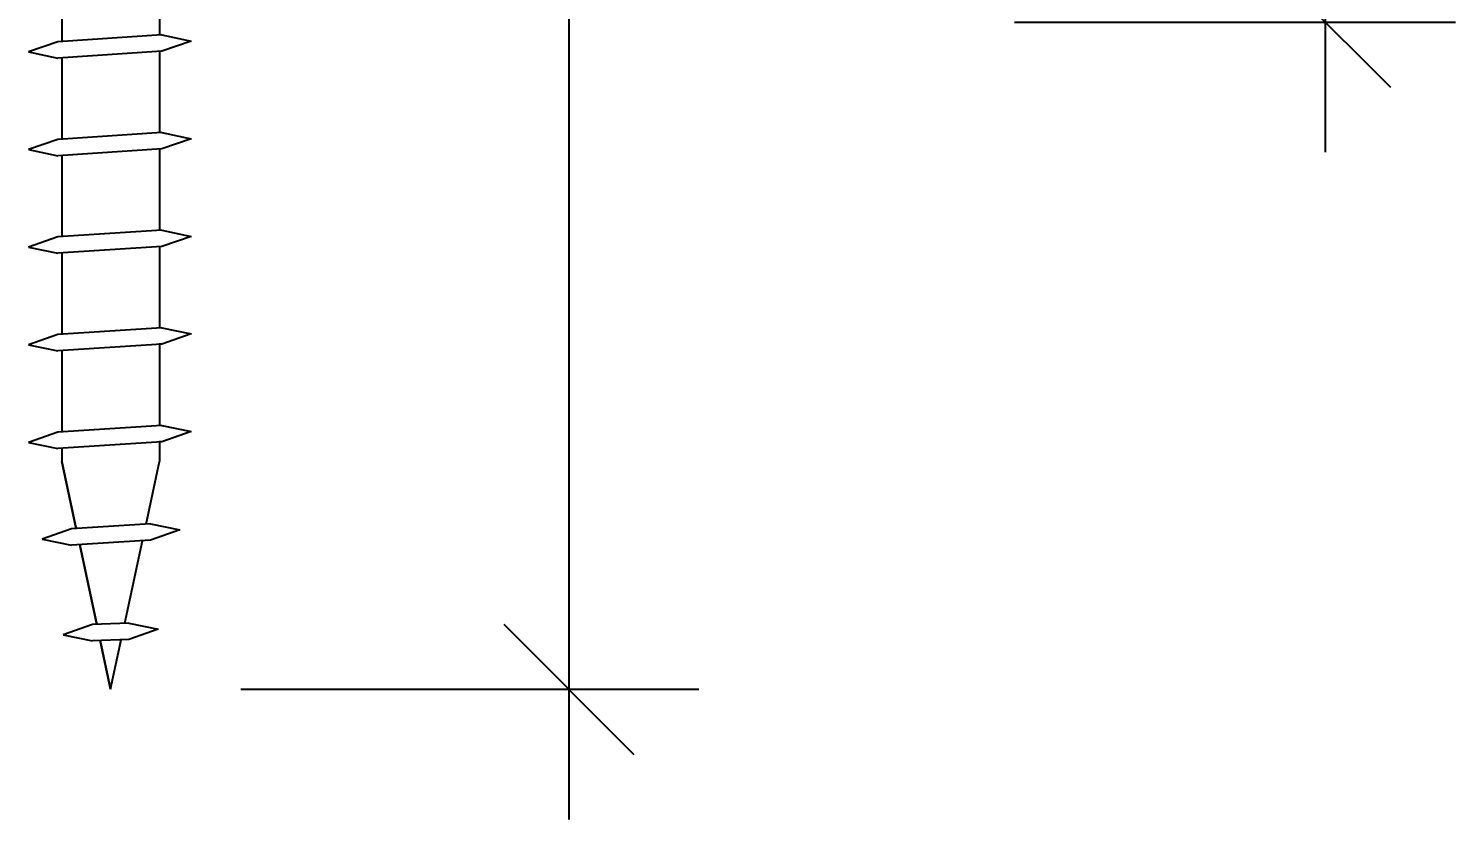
# Model space of a CAD drawing. Header units: millimetres. Extents: x 0 to 23312, y -3206 to 11448.
# Drawn here: x 6689.93 to 6733.79, y -2321.17 to -2296.87 of the extents above; entities that cross this region are included whole.
import ezdxf

# ---------------------------------------------------------------- set-up
doc = ezdxf.new("R2010")
doc.units = ezdxf.units.MM
doc.header["$LTSCALE"] = 10
doc.header["$PDMODE"] = 35
doc.layers.add('02 - Notes & Text', color=251, linetype='Continuous')
doc.layers.add('41 - Detail', color=7, linetype='Continuous')
doc.styles.add('1-2', font='romans.shx', dxfattribs={"width": 0.8, "height": 4})
doc.dimstyles.new('1-2', dxfattribs={"dimtxt": 4, "dimasz": 4, "dimexe": 4, "dimexo": 4, "dimgap": 4, "dimtad": 1, "dimdec": 0, "dimzin": 0, "dimdsep": 46, "dimtxsty": '1-2', "dimblk": 'OBLIQUE', "dimcen": 4, "dimdle": 4, "dimclrd": 251, "dimclre": 251, "dimclrt": 251, "dimadec": 0, "dimazin": 0, "dimtfac": 1, "dimtdec": 0, "dimtix": 1, "dimtmove": 1, "dimatfit": 3, "dimfxl": 1, "dimtolj": 1, "dimtzin": 0, "dimlwd": 25, "dimarcsym": 0})

# ---------------------------------------------------------------- blocks, each defined once
blk = doc.blocks.new('_Oblique')
at = {"color": 0, "linetype": 'ByBlock', "lineweight": -2}
blk.add_line((-0.5, -0.5), (0.5, 0.5), dxfattribs=at)
blk = doc.blocks.new('*D43')
at = {"layer": '02 - Notes & Text', "color": 251, "lineweight": 25, "ltscale": 10, "transparency": 16777216}
blk.add_line((6729.786, -2213.67), (6729.786, -2300.67), dxfattribs=at)
at = {"layer": '02 - Notes & Text', "color": 251, "lineweight": -2, "ltscale": 10, "transparency": 16777216}
for p, q in [((6720.233, -2217.67), (6733.786, -2217.67)), ((6720.233, -2296.67), (6733.786, -2296.67))]:
    blk.add_line(p, q, dxfattribs=at)
at = {"layer": 'Defpoints', "color": 0, "ltscale": 10, "transparency": 16777216}
for p in [(6716.233, -2217.67), (6716.233, -2296.67), (6729.786, -2296.67)]:
    blk.add_point(p, dxfattribs=at)
at = {"layer": '02 - Notes & Text', "color": 251, "lineweight": 25, "ltscale": 10, "transparency": 16777216, "xscale": 4, "yscale": 4, "zscale": 4}
for p, rotation in [((6729.786, -2217.67), 90), ((6729.786, -2296.67), 270)]:
    blk.add_blockref('_Oblique', p, dxfattribs=dict(at, rotation=rotation))
at = {"layer": '02 - Notes & Text', "color": 251, "ltscale": 10, "transparency": 16777216, "insert": (6723.786, -2257.17), "char_height": 4, "attachment_point": 5, "rotation": 90, "style": '1-2'}
blk.add_mtext('\\A1;79.0', dxfattribs=at)
blk = doc.blocks.new('*D44')
at = {"layer": '02 - Notes & Text', "color": 251, "lineweight": 25, "ltscale": 10, "transparency": 16777216}
blk.add_line((6706.535, -2213.671), (6706.535, -2321.171), dxfattribs=at)
at = {"layer": '02 - Notes & Text', "color": 251, "lineweight": -2, "ltscale": 10, "transparency": 16777216}
for p, q in [((6696.453, -2217.671), (6710.535, -2217.671)), ((6696.453, -2317.171), (6710.535, -2317.171))]:
    blk.add_line(p, q, dxfattribs=at)
at = {"layer": 'Defpoints', "color": 0, "ltscale": 10, "transparency": 16777216}
for p in [(6692.453, -2217.671), (6692.453, -2317.171), (6706.535, -2317.171)]:
    blk.add_point(p, dxfattribs=at)
at = {"layer": '02 - Notes & Text', "color": 251, "lineweight": 25, "ltscale": 10, "transparency": 16777216, "xscale": 4, "yscale": 4, "zscale": 4}
for p, rotation in [((6706.535, -2217.671), 90), ((6706.535, -2317.171), 270)]:
    blk.add_blockref('_Oblique', p, dxfattribs=dict(at, rotation=rotation))
at = {"layer": '02 - Notes & Text', "color": 251, "ltscale": 10, "transparency": 16777216, "insert": (6700.535, -2267.421), "char_height": 4, "attachment_point": 5, "rotation": 90, "style": '1-2'}
blk.add_mtext('\\A1;99.5', dxfattribs=at)

msp = doc.modelspace()

# ---------------------------------------------------------------- linework, layer by layer
at = {"layer": '41 - Detail', "color": 251}
for p, q in [((6693.955, -2294.57), (6693.955, -2297.069)), ((6693.955, -2294.57), (6693.955, -2297.069)), ((6693.955, -2294.57), (6693.955, -2297.069)), ((6693.955, -2294.57), (6693.955, -2297.069)), ((6690.955, -2294.767), (6690.955, -2297.266)), ((6690.955, -2294.767), (6690.955, -2297.266)), ((6690.955, -2294.767), (6690.955, -2297.266)), ((6690.955, -2294.767), (6690.955, -2297.266)), ((6694.029, -2297.065), (6690.829, -2297.273)), ((6694.029, -2297.065), (6690.829, -2297.273)), ((6694.029, -2297.065), (6690.829, -2297.273)), ((6694.029, -2297.065), (6690.829, -2297.273)), ((6694.029, -2297.065), (6694.929, -2297.253)), ((6694.029, -2297.065), (6694.929, -2297.253)), ((6694.029, -2297.065), (6694.929, -2297.253)), ((6694.029, -2297.065), (6694.929, -2297.253)), ((6690.829, -2297.273), (6689.929, -2297.587)), ((6690.829, -2297.273), (6689.929, -2297.587)), ((6690.829, -2297.273), (6689.929, -2297.587)), ((6690.829, -2297.273), (6689.929, -2297.587)), ((6689.929, -2297.587), (6690.829, -2297.774)), ((6689.929, -2297.587), (6690.829, -2297.774)), ((6689.929, -2297.587), (6690.829, -2297.774)), ((6689.929, -2297.587), (6690.829, -2297.774)), ((6694.029, -2297.566), (6690.829, -2297.774)), ((6694.029, -2297.566), (6690.829, -2297.774)), ((6694.029, -2297.566), (6690.829, -2297.774)), ((6694.029, -2297.566), (6690.829, -2297.774)), ((6694.029, -2297.566), (6693.945, -2297.571)), ((6694.029, -2297.566), (6693.945, -2297.571)), ((6694.029, -2297.566), (6693.945, -2297.571)), ((6694.029, -2297.566), (6693.945, -2297.571)), ((6693.955, -2297.57), (6693.955, -2300.069)), ((6693.955, -2297.57), (6693.955, -2300.069)), ((6693.955, -2297.57), (6693.955, -2300.069)), ((6693.955, -2297.57), (6693.955, -2300.069)), ((6694.929, -2297.253), (6694.029, -2297.566)), ((6694.929, -2297.253), (6694.029, -2297.566)), ((6694.929, -2297.253), (6694.029, -2297.566)), ((6694.929, -2297.253), (6694.029, -2297.566)), ((6690.955, -2297.767), (6690.955, -2300.266)), ((6690.955, -2297.767), (6690.955, -2300.266)), ((6690.955, -2297.767), (6690.955, -2300.266)), ((6690.955, -2297.767), (6690.955, -2300.266)), ((6690.829, -2300.273), (6689.929, -2300.587)), ((6690.829, -2300.273), (6689.929, -2300.587)), ((6690.829, -2300.273), (6689.929, -2300.587)), ((6690.829, -2300.273), (6689.929, -2300.587)), ((6694.029, -2300.065), (6690.829, -2300.273)), ((6694.029, -2300.065), (6690.829, -2300.273)), ((6694.029, -2300.065), (6690.829, -2300.273)), ((6694.029, -2300.065), (6690.829, -2300.273)), ((6694.029, -2300.065), (6694.929, -2300.253)), ((6694.029, -2300.065), (6694.929, -2300.253)), ((6694.029, -2300.065), (6694.929, -2300.253)), ((6694.029, -2300.065), (6694.929, -2300.253)), ((6694.929, -2300.253), (6694.029, -2300.566)), ((6694.929, -2300.253), (6694.029, -2300.566)), ((6694.929, -2300.253), (6694.029, -2300.566)), ((6694.929, -2300.253), (6694.029, -2300.566)), ((6689.929, -2300.587), (6690.829, -2300.774)), ((6689.929, -2300.587), (6690.829, -2300.774)), ((6689.929, -2300.587), (6690.829, -2300.774)), ((6689.929, -2300.587), (6690.829, -2300.774)), ((6694.029, -2300.566), (6690.829, -2300.774)), ((6694.029, -2300.566), (6690.829, -2300.774)), ((6694.029, -2300.566), (6690.829, -2300.774)), ((6694.029, -2300.566), (6690.829, -2300.774)), ((6694.029, -2300.566), (6693.945, -2300.571)), ((6694.029, -2300.566), (6693.945, -2300.571)), ((6694.029, -2300.566), (6693.945, -2300.571)), ((6694.029, -2300.566), (6693.945, -2300.571)), ((6693.955, -2300.57), (6693.955, -2303.069)), ((6693.955, -2300.57), (6693.955, -2303.069)), ((6693.955, -2300.57), (6693.955, -2303.069)), ((6693.955, -2300.57), (6693.955, -2303.069)), ((6690.955, -2300.767), (6690.955, -2303.266)), ((6690.955, -2300.767), (6690.955, -2303.266)), ((6690.955, -2300.767), (6690.955, -2303.266)), ((6690.955, -2300.767), (6690.955, -2303.266)), ((6690.829, -2303.273), (6689.929, -2303.587)), ((6690.829, -2303.273), (6689.929, -2303.587)), ((6690.829, -2303.273), (6689.929, -2303.587)), ((6690.829, -2303.273), (6689.929, -2303.587)), ((6694.029, -2303.065), (6690.829, -2303.273)), ((6694.029, -2303.065), (6690.829, -2303.273)), ((6694.029, -2303.065), (6690.829, -2303.273)), ((6694.029, -2303.065), (6690.829, -2303.273)), ((6694.029, -2303.065), (6694.929, -2303.253)), ((6694.029, -2303.065), (6694.929, -2303.253)), ((6694.029, -2303.065), (6694.929, -2303.253)), ((6694.029, -2303.065), (6694.929, -2303.253)), ((6694.929, -2303.253), (6694.029, -2303.566)), ((6694.929, -2303.253), (6694.029, -2303.566)), ((6694.929, -2303.253), (6694.029, -2303.566)), ((6694.929, -2303.253), (6694.029, -2303.566)), ((6689.929, -2303.587), (6690.829, -2303.774)), ((6689.929, -2303.587), (6690.829, -2303.774)), ((6689.929, -2303.587), (6690.829, -2303.774)), ((6689.929, -2303.587), (6690.829, -2303.774)), ((6694.029, -2303.566), (6690.829, -2303.774)), ((6694.029, -2303.566), (6690.829, -2303.774)), ((6694.029, -2303.566), (6690.829, -2303.774)), ((6694.029, -2303.566), (6690.829, -2303.774)), ((6690.955, -2303.767), (6690.955, -2306.266)), ((6690.955, -2303.767), (6690.955, -2306.266)), ((6690.955, -2303.767), (6690.955, -2306.266)), ((6690.955, -2303.767), (6690.955, -2306.266)), ((6694.029, -2303.566), (6693.945, -2303.571)), ((6694.029, -2303.566), (6693.945, -2303.571)), ((6694.029, -2303.566), (6693.945, -2303.571)), ((6694.029, -2303.566), (6693.945, -2303.571)), ((6693.955, -2303.57), (6693.955, -2306.069)), ((6693.955, -2303.57), (6693.955, -2306.069)), ((6693.955, -2303.57), (6693.955, -2306.069)), ((6693.955, -2303.57), (6693.955, -2306.069)), ((6690.829, -2306.273), (6689.929, -2306.587)), ((6690.829, -2306.273), (6689.929, -2306.587)), ((6690.829, -2306.273), (6689.929, -2306.587)), ((6690.829, -2306.273), (6689.929, -2306.587)), ((6690.829, -2306.273), (6689.929, -2306.587)), ((6690.829, -2306.273), (6689.929, -2306.587)), ((6694.029, -2306.065), (6690.829, -2306.273)), ((6694.029, -2306.065), (6690.829, -2306.273)), ((6694.029, -2306.065), (6690.829, -2306.273)), ((6694.029, -2306.065), (6690.829, -2306.273)), ((6694.029, -2306.065), (6690.829, -2306.273)), ((6694.029, -2306.065), (6690.829, -2306.273)), ((6694.029, -2306.065), (6694.929, -2306.253)), ((6694.029, -2306.065), (6694.929, -2306.253)), ((6694.029, -2306.065), (6694.929, -2306.253)), ((6694.029, -2306.065), (6694.929, -2306.253)), ((6694.029, -2306.065), (6694.929, -2306.253)), ((6694.029, -2306.065), (6694.929, -2306.253)), ((6694.929, -2306.253), (6694.029, -2306.566)), ((6694.929, -2306.253), (6694.029, -2306.566)), ((6694.929, -2306.253), (6694.029, -2306.566)), ((6694.929, -2306.253), (6694.029, -2306.566)), ((6694.929, -2306.253), (6694.029, -2306.566)), ((6694.929, -2306.253), (6694.029, -2306.566)), ((6689.929, -2306.587), (6690.829, -2306.774)), ((6689.929, -2306.587), (6690.829, -2306.774)), ((6689.929, -2306.587), (6690.829, -2306.774)), ((6689.929, -2306.587), (6690.829, -2306.774)), ((6689.929, -2306.587), (6690.829, -2306.774)), ((6689.929, -2306.587), (6690.829, -2306.774)), ((6694.029, -2306.566), (6690.829, -2306.774)), ((6694.029, -2306.566), (6690.829, -2306.774)), ((6694.029, -2306.566), (6690.829, -2306.774)), ((6694.029, -2306.566), (6690.829, -2306.774)), ((6694.029, -2306.566), (6690.829, -2306.774)), ((6694.029, -2306.566), (6690.829, -2306.774)), ((6690.955, -2306.767), (6690.955, -2309.266)), ((6690.955, -2306.767), (6690.955, -2309.266)), ((6690.955, -2306.767), (6690.955, -2309.266)), ((6690.955, -2306.767), (6690.955, -2309.266)), ((6690.955, -2306.767), (6690.955, -2309.266)), ((6690.955, -2306.767), (6690.955, -2309.266)), ((6694.029, -2306.566), (6693.945, -2306.571)), ((6694.029, -2306.566), (6693.945, -2306.571)), ((6694.029, -2306.566), (6693.945, -2306.571)), ((6694.029, -2306.566), (6693.945, -2306.571)), ((6694.029, -2306.566), (6693.945, -2306.571)), ((6694.029, -2306.566), (6693.945, -2306.571)), ((6693.955, -2306.57), (6693.955, -2309.069)), ((6693.955, -2306.57), (6693.955, -2309.069)), ((6693.955, -2306.57), (6693.955, -2309.069)), ((6693.955, -2306.57), (6693.955, -2309.069)), ((6693.955, -2306.57), (6693.955, -2309.069)), ((6693.955, -2306.57), (6693.955, -2309.069)), ((6694.029, -2309.065), (6690.829, -2309.273)), ((6694.029, -2309.065), (6690.829, -2309.273)), ((6694.029, -2309.065), (6690.829, -2309.273)), ((6694.029, -2309.065), (6690.829, -2309.273)), ((6694.029, -2309.065), (6694.929, -2309.253)), ((6694.029, -2309.065), (6694.929, -2309.253)), ((6694.029, -2309.065), (6694.929, -2309.253)), ((6694.029, -2309.065), (6694.929, -2309.253)), ((6690.829, -2309.273), (6689.929, -2309.587)), ((6690.829, -2309.273), (6689.929, -2309.587)), ((6690.829, -2309.273), (6689.929, -2309.587)), ((6690.829, -2309.273), (6689.929, -2309.587)), ((6694.929, -2309.253), (6694.029, -2309.566)), ((6694.929, -2309.253), (6694.029, -2309.566)), ((6694.929, -2309.253), (6694.029, -2309.566)), ((6694.929, -2309.253), (6694.029, -2309.566)), ((6689.929, -2309.587), (6690.829, -2309.774)), ((6689.929, -2309.587), (6690.829, -2309.774)), ((6689.929, -2309.587), (6690.829, -2309.774)), ((6689.929, -2309.587), (6690.829, -2309.774)), ((6694.029, -2309.566), (6690.829, -2309.774)), ((6694.029, -2309.566), (6690.829, -2309.774)), ((6694.029, -2309.566), (6690.829, -2309.774)), ((6694.029, -2309.566), (6690.829, -2309.774)), ((6690.955, -2309.767), (6690.955, -2310.171)), ((6690.955, -2309.767), (6690.955, -2310.171)), ((6690.955, -2309.767), (6690.955, -2310.171)), ((6690.955, -2309.767), (6690.955, -2310.171)), ((6694.029, -2309.566), (6693.945, -2309.571)), ((6694.029, -2309.566), (6693.945, -2309.571)), ((6694.029, -2309.566), (6693.945, -2309.571)), ((6694.029, -2309.566), (6693.945, -2309.571)), ((6693.955, -2309.57), (6693.955, -2310.171)), ((6693.955, -2309.57), (6693.955, -2310.171)), ((6693.955, -2309.57), (6693.955, -2310.171)), ((6693.955, -2309.57), (6693.955, -2310.171)), ((6691.397, -2312.236), (6690.955, -2310.171)), ((6690.955, -2310.171), (6691.397, -2312.236)), ((6693.542, -2312.097), (6693.955, -2310.171)), ((6693.542, -2312.097), (6693.955, -2310.171)), ((6693.675, -2312.089), (6691.246, -2312.245)), ((6693.675, -2312.089), (6691.246, -2312.245)), ((6693.675, -2312.089), (6694.575, -2312.276)), ((6693.675, -2312.089), (6694.575, -2312.276)), ((6691.246, -2312.245), (6690.346, -2312.558)), ((6691.246, -2312.245), (6690.346, -2312.558)), ((6690.346, -2312.558), (6691.246, -2312.746)), ((6690.346, -2312.558), (6691.246, -2312.746)), ((6694.575, -2312.276), (6693.675, -2312.59)), ((6694.575, -2312.276), (6693.675, -2312.59)), ((6693.675, -2312.59), (6691.246, -2312.746)), ((6693.675, -2312.59), (6691.246, -2312.746)), ((6692.027, -2315.18), (6691.503, -2312.73)), ((6691.503, -2312.73), (6692.027, -2315.18)), ((6692.888, -2315.144), (6693.433, -2312.605)), ((6692.888, -2315.144), (6693.433, -2312.605)), ((6693.675, -2312.59), (6693.59, -2312.595)), ((6693.675, -2312.59), (6693.59, -2312.595)), ((6691.895, -2315.185), (6690.995, -2315.499)), ((6691.895, -2315.185), (6690.995, -2315.499)), ((6693.011, -2315.139), (6691.895, -2315.185)), ((6693.011, -2315.139), (6691.895, -2315.185)), ((6693.011, -2315.139), (6693.911, -2315.327)), ((6693.011, -2315.139), (6693.911, -2315.327)), ((6690.995, -2315.499), (6691.895, -2315.686)), ((6690.995, -2315.499), (6691.895, -2315.686)), ((6693.011, -2315.64), (6691.895, -2315.686)), ((6693.011, -2315.64), (6691.895, -2315.686)), ((6692.453, -2317.171), (6692.78, -2315.65)), ((6692.453, -2317.171), (6692.78, -2315.65)), ((6693.911, -2315.327), (6693.011, -2315.64)), ((6693.911, -2315.327), (6693.011, -2315.64)), ((6692.453, -2317.171), (6692.133, -2315.677)), ((6692.133, -2315.677), (6692.453, -2317.171))]:
    msp.add_line(p, q, dxfattribs=at)

# ---------------------------------------------------------------- dimensions: what is measured, and where the dimension line sits
at = {"layer": '02 - Notes & Text', "ltscale": 10}
for base, p1, p2, picture, middle in [((6706.535, -2317.171), (6692.453, -2217.671), (6692.453, -2317.171), '*D44', (6700.535, -2267.421)), ((6729.786, -2296.67), (6716.233, -2217.67), (6716.233, -2296.67), '*D43', (6723.786, -2257.17))]:
    dim = msp.add_linear_dim(base=base, p1=p1, p2=p2, angle=90, dimstyle='1-2', override={"dimdec": 1}, dxfattribs=at)
    dim.commit()
    dim.dimension.update_dxf_attribs({"geometry": picture, "text_midpoint": middle})

doc.saveas('drawing.dxf')
